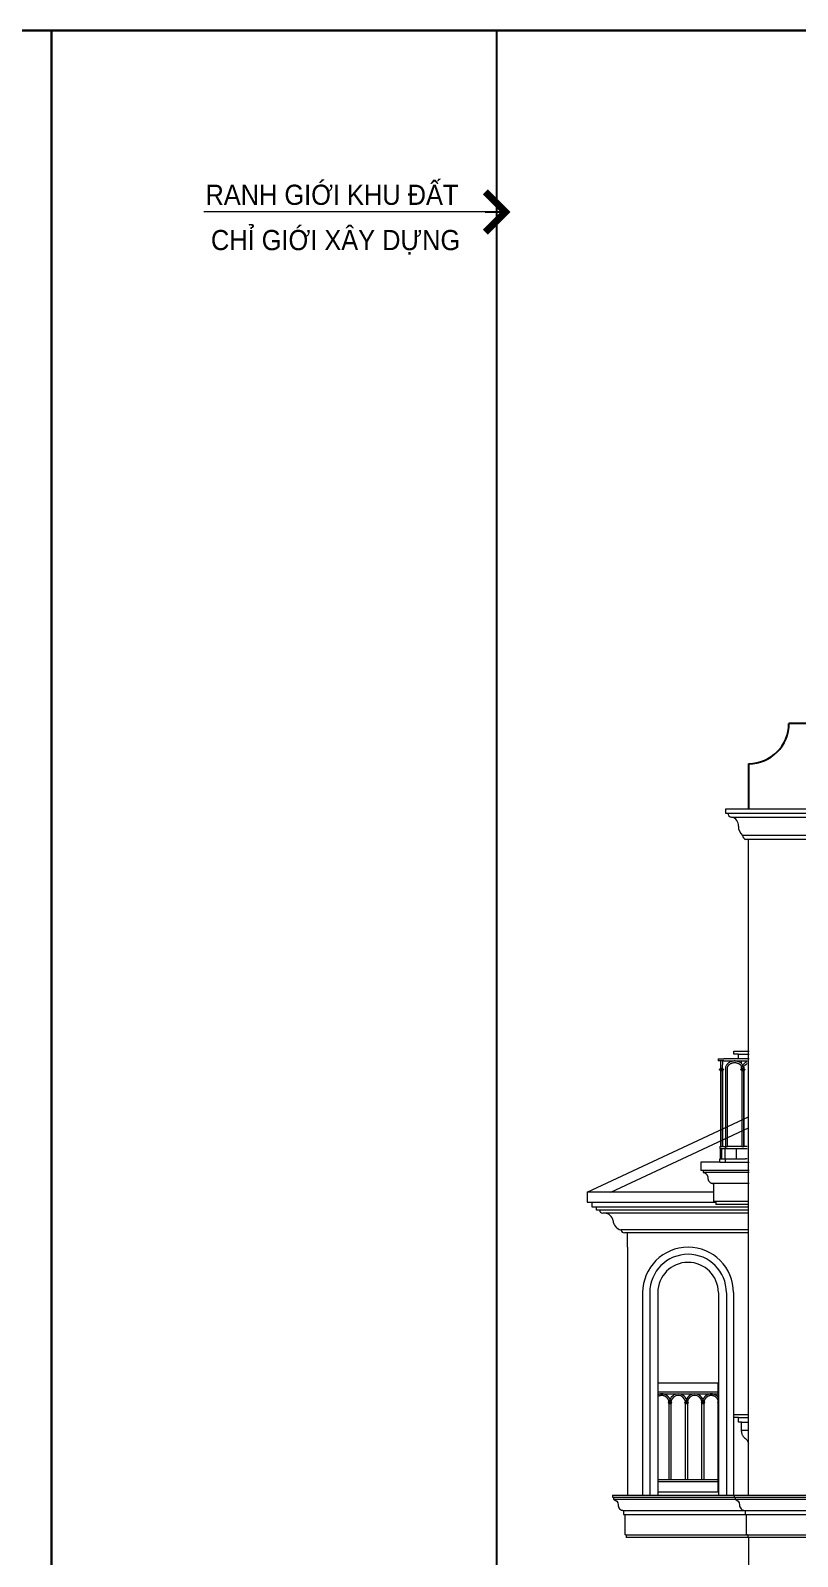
# Model space of a CAD drawing. Header units: millimetres. Extents: x -127141 to 682685, y -1234500 to 49778.
# Drawn here: x 466990 to 474589, y -102623 to -87500 of the extents above; entities that cross this region are included whole.
import ezdxf
from ezdxf.xclip import XClip

# ---------------------------------------------------------------- set-up
doc = ezdxf.new("R2010")
doc.units = ezdxf.units.MM
doc.header["$MEASUREMENT"] = 0
doc.linetypes.add('DASHED', pattern=[0.75, 0.5, -0.25])
for name, color, linetype, lineweight in [('-HATCH', 8, 'Continuous', 5), ('-LINE1', 7, 'Continuous', 18), ('-TEXT', 7, 'Continuous', 15), ('A72', 9, 'Continuous', 5)]:
    doc.layers.add(name, color=color, linetype=linetype, lineweight=lineweight)
doc.layers.add('-RANH GIOI LO DAT', color=12, linetype='Continuous')
doc.layers.add('1-NETMANH', color=8, linetype='Continuous')
doc.layers.add('LUOI GIONG', color=160, linetype='Continuous', plot=False)
doc.styles.add('X-5M-DH-TUM1$0$AVANTH', font='arial.ttf', dxfattribs={"width": 0.9})
doc.styles.add('X-ALL-SECTION$0$ROMANS', font='arial.ttf')
doc.dimstyles.new('X-ALL-SECTION$0$ARROWS', dxfattribs={"dimscale": 100, "dimtxt": 2, "dimasz": 1, "dimexe": 2, "dimexo": 5, "dimgap": 1, "dimtad": 1, "dimdec": 0, "dimzin": 0, "dimdsep": 46, "dimtxsty": 'X-ALL-SECTION$0$ROMANS', "dimblk": 'X-ALL-SECTION$0$ARROWS', "dimcen": 0, "dimclrd": 256, "dimclre": 256, "dimclrt": 256, "dimazin": 0, "dimtfac": 0.5, "dimtdec": 0, "dimtofl": 0, "dimtmove": 2, "dimatfit": 3, "dimldrblk": 'X-ALL-SECTION$0$ARROWS', "dimfxl": 1, "dimtolj": 1, "dimtzin": 0, "dimlwd": -1, "dimlwe": -1, "dimarcsym": 0})

# ---------------------------------------------------------------- blocks, each defined once
blk = doc.blocks.new('X-ALL-SECTION$0$ARROWS')
blk.add_line((-1, 0), (0, 0))
at = {"const_width": 0.35}
blk.add_lwpolyline([(-1, -1), (0, 0), (-1, 1)], dxfattribs=at)
blk = doc.blocks.new('lancan')
for p, q in [((-1, 989), (6547, 989)), ((-1, 969), (6547, 969)), ((814, 889), (806, 884)), ((806, 884), (806, 882)), ((816, 884), (806, 884)), ((806, 882), (814, 877)), ((816, 882), (806, 882)), ((812, 893), (812, 891)), ((812, 893), (816, 893)), ((812, 891), (814, 891)), ((812, 875), (812, 873)), ((812, 875), (814, 875)), ((812, 873), (816, 873)), ((814, 891), (814, 889)), ((814, 891), (816, 891)), ((814, 889), (837, 889)), ((814, 877), (814, 875)), ((814, 877), (837, 877)), ((814, 875), (816, 875)), ((816, 893), (835, 893)), ((835, 891), (816, 891)), ((816, 882), (816, 884)), ((816, 884), (835, 884)), ((816, 882), (835, 882)), ((835, 875), (816, 875)), ((816, 120), (816, 873)), ((816, 873), (835, 873)), ((835, 893), (839, 893)), ((835, 891), (837, 891)), ((835, 884), (835, 882)), ((835, 884), (845, 884)), ((835, 882), (845, 882)), ((835, 875), (837, 875)), ((835, 873), (835, 120)), ((835, 873), (839, 873)), ((837, 889), (837, 891)), ((837, 891), (839, 891)), ((845, 884), (837, 889)), ((837, 877), (845, 882)), ((837, 875), (837, 877)), ((837, 875), (839, 875)), ((839, 891), (839, 893)), ((839, 873), (839, 875)), ((845, 882), (845, 884)), ((978, 889), (969, 884)), ((969, 884), (969, 882)), ((979, 884), (969, 884)), ((969, 882), (978, 877)), ((979, 882), (969, 882)), ((975, 893), (975, 891)), ((975, 893), (979, 893)), ((975, 891), (978, 891)), ((975, 875), (975, 873)), ((975, 875), (978, 875)), ((975, 873), (979, 873)), ((978, 891), (978, 889)), ((978, 891), (979, 891)), ((978, 889), (1000, 889)), ((978, 877), (978, 875)), ((978, 877), (1000, 877)), ((978, 875), (979, 875)), ((979, 893), (998, 893)), ((998, 891), (979, 891)), ((979, 882), (979, 884)), ((979, 884), (998, 884)), ((979, 882), (998, 882)), ((998, 875), (979, 875)), ((979, 120), (979, 873)), ((979, 873), (998, 873)), ((998, 893), (1002, 893)), ((998, 891), (1000, 891)), ((998, 884), (998, 882)), ((998, 884), (1008, 884)), ((998, 882), (1008, 882)), ((998, 875), (1000, 875)), ((998, 873), (998, 120)), ((998, 873), (1002, 873)), ((1000, 889), (1000, 891)), ((1000, 891), (1002, 891)), ((1008, 884), (1000, 889)), ((1000, 877), (1008, 882)), ((1000, 875), (1000, 877)), ((1000, 875), (1002, 875)), ((1002, 891), (1002, 893)), ((1002, 873), (1002, 875)), ((1008, 882), (1008, 884)), ((1141, 889), (1133, 884)), ((1133, 884), (1133, 882)), ((1142, 884), (1133, 884)), ((1133, 882), (1141, 877)), ((1142, 882), (1133, 882)), ((1138, 893), (1138, 891)), ((1138, 893), (1142, 893)), ((1138, 891), (1141, 891)), ((1138, 875), (1138, 873)), ((1138, 875), (1141, 875)), ((1138, 873), (1142, 873)), ((1141, 891), (1141, 889)), ((1141, 891), (1142, 891)), ((1141, 889), (1163, 889)), ((1141, 877), (1141, 875)), ((1141, 877), (1163, 877)), ((1141, 875), (1142, 875)), ((1142, 893), (1162, 893)), ((1162, 891), (1142, 891)), ((1142, 882), (1142, 884)), ((1142, 884), (1162, 884)), ((1142, 882), (1162, 882)), ((1162, 875), (1142, 875)), ((1142, 120), (1142, 873)), ((1142, 873), (1162, 873)), ((1162, 893), (1166, 893)), ((1162, 891), (1163, 891)), ((1162, 884), (1162, 882)), ((1162, 884), (1171, 884)), ((1162, 882), (1171, 882)), ((1162, 875), (1163, 875)), ((1162, 873), (1162, 120)), ((1162, 873), (1166, 873)), ((1163, 889), (1163, 891)), ((1163, 891), (1166, 891)), ((1171, 884), (1163, 889)), ((1163, 877), (1171, 882)), ((1163, 875), (1163, 877)), ((1163, 875), (1166, 875)), ((1166, 891), (1166, 893)), ((1166, 873), (1166, 875)), ((1171, 882), (1171, 884)), ((1304, 889), (1296, 884)), ((1296, 884), (1296, 882)), ((1306, 884), (1296, 884)), ((1296, 882), (1304, 877)), ((1306, 882), (1296, 882)), ((1302, 893), (1302, 891)), ((1302, 893), (1306, 893)), ((1302, 891), (1304, 891)), ((1302, 875), (1302, 873)), ((1302, 875), (1304, 875)), ((1302, 873), (1306, 873)), ((-1, 120), (6547, 120)), ((-1, 100), (6547, 100))]:
    blk.add_line(p, q)
for centre, radius, start, end in [((744, 880), 89.2, 8.5304, 171.4696), ((744, 880), 73.2, 10.4137, 169.5863), ((907, 880), 89.2, 8.5304, 171.4696), ((907, 880), 73.2, 10.4137, 169.5863), ((1070, 880), 89.2, 8.5304, 171.4696), ((1070, 880), 73.2, 10.4137, 169.5863), ((1234, 880), 89.2, 8.5304, 171.4696), ((1234, 880), 73.2, 10.4137, 169.5863)]:
    blk.add_arc(centre, radius, start, end)
blk = doc.blocks.new('kt1a')
at = {"layer": 'Defpoints', "color": 2}
blk.add_lwpolyline([(0, -22275), (31500, -22275), (31500, 0), (0, 0)], close=True, dxfattribs=at)

msp = doc.modelspace()

# ---------------------------------------------------------------- linework, layer by layer
at = {"layer": '-HATCH'}
for p, q in [((473874.9, -95256.2), (487810.4, -95256.2)), ((487665.4, -95476.2), (474044.9, -95476.2)), ((473802.5, -97692.3), (473857.9, -97692.3)), ((473802.5, -97692.3), (473802.5, -97712.3)), ((474109.3, -97692.3), (473857.9, -97692.3)), ((473857.9, -97712.3), (473802.5, -97712.3)), ((473816.2, -97797.2), (473822.2, -97793.5)), ((473816.2, -97799.2), (473816.2, -97797.2)), ((473822.7, -97797.2), (473816.2, -97797.2)), ((473824.1, -97804), (473816.2, -97799.2)), ((473823.1, -97799.2), (473816.2, -97799.2)), ((473825.7, -97792.2), (473818, -97797.2)), ((473818, -97797.2), (473818, -97799.2)), ((473818, -97797.2), (473819.1, -97797.2)), ((473818, -97799.2), (473825.7, -97804.2)), ((473818, -97799.2), (473819.1, -97799.2)), ((473819.1, -97797.2), (473819.1, -97799.2)), ((473819.1, -97797.2), (473820.2, -97797.2)), ((473819.1, -97799.2), (473820.2, -97799.2)), ((473820.2, -97797.2), (473820.2, -97799.2)), ((473820.2, -97797.2), (473821.3, -97797.2)), ((473820.2, -97799.2), (473821.3, -97799.2)), ((473821.3, -97797.2), (473821.3, -97799.2)), ((473822.4, -97797.2), (473821.3, -97797.2)), ((473822.4, -97799.2), (473821.3, -97799.2)), ((473822, -97791.9), (473822.2, -97793.5)), ((473822.1, -97790.2), (473822.1, -97788.2)), ((473822.1, -97788.2), (473826, -97788.2)), ((473824.5, -97790.2), (473822.1, -97790.2)), ((473822.1, -97808.2), (473822.1, -97806.2)), ((473822.1, -97806.2), (473824.5, -97806.2)), ((473822.1, -97808.2), (473825.4, -97808.2)), ((473822.2, -97793.5), (473824.5, -97792.2)), ((473822.4, -97797.2), (473822.4, -97799.2)), ((473822.4, -97797.2), (473823.5, -97797.2)), ((473823.5, -97799.2), (473822.4, -97799.2)), ((473822.7, -97797.2), (473822.8, -97798.2)), ((473822.7, -97797.2), (473826, -97797.2)), ((473822.8, -97798.2), (473823.1, -97799.2)), ((473826, -97799.2), (473823.1, -97799.2)), ((473823.5, -97788.2), (473823.5, -97790.2)), ((473826, -97788.2), (473823.5, -97788.2)), ((473825.7, -97790.2), (473823.5, -97790.2)), ((473823.5, -97797.2), (473823.5, -97799.2)), ((473823.5, -97797.2), (473824.6, -97797.2)), ((473823.5, -97799.2), (473824.6, -97799.2)), ((473823.5, -97806.2), (473823.5, -97808.2)), ((473823.5, -97806.2), (473824.5, -97806.2)), ((473823.5, -97808.2), (473824.5, -97808.2)), ((473824.1, -97804), (473824.2, -97804.4)), ((473824.5, -97804.2), (473824.1, -97804)), ((473824.2, -97804.4), (473824.5, -97805.2)), ((473824.5, -97792.2), (473824.5, -97790.2)), ((473826, -97790.2), (473824.5, -97790.2)), ((473826, -97792.2), (473824.5, -97792.2)), ((473824.5, -97805.2), (473824.5, -97804.2)), ((473826, -97804.2), (473824.5, -97804.2)), ((473824.5, -97806.2), (473824.5, -97805.2)), ((473824.5, -97805.2), (473824.8, -97806.2)), ((473824.5, -97806.2), (473824.5, -97808.2)), ((473824.5, -97806.2), (473825.6, -97806.2)), ((473824.5, -97806.2), (473824.8, -97806.2)), ((473824.5, -97808.2), (473825.6, -97808.2)), ((473824.6, -97797.2), (473824.6, -97799.2)), ((473824.6, -97797.2), (473825.6, -97797.2)), ((473824.6, -97799.2), (473825.6, -97799.2)), ((473824.8, -97806.2), (473825.4, -97808.2)), ((473826, -97806.2), (473824.8, -97806.2)), ((473825.4, -97808.2), (473826, -97810.1)), ((473826, -97808.2), (473825.4, -97808.2)), ((473825.6, -97797.2), (473825.6, -97799.2)), ((473826, -97797.2), (473825.6, -97797.2)), ((473826, -97799.2), (473825.6, -97799.2)), ((473825.6, -97806.2), (473825.6, -97808.2)), ((473825.6, -97806.2), (473825.7, -97806.2)), ((473826, -97808.2), (473825.6, -97808.2)), ((473826, -97790.2), (473825.7, -97790.2)), ((473825.7, -97790.2), (473825.7, -97792.2)), ((473825.7, -97792.2), (473826, -97792.2)), ((473825.7, -97804.2), (473825.7, -97806.2)), ((473825.7, -97804.2), (473826, -97804.2)), ((473825.7, -97806.2), (473826, -97806.2)), ((473826.2, -97712.3), (473826, -97763.7)), ((473826, -97763.7), (473826, -97788.2)), ((473826, -97788.2), (473826, -97790.2)), ((473826, -97788.2), (473826, -97790.2)), ((473845.2, -97788.2), (473826, -97788.2)), ((473826, -97790.2), (473826, -97792.2)), ((473826, -97790.2), (473826, -97792.2)), ((473845.2, -97790.2), (473826, -97790.2)), ((473826, -97792.2), (473826, -97797.2)), ((473826, -97792.2), (473826, -97793.6)), ((473826, -97797.2), (473826, -97799.2)), ((473826, -97797.2), (473826, -97799.2)), ((473845.2, -97797.2), (473826, -97797.2)), ((473826, -97799.2), (473826, -97804.2)), ((473845.2, -97799.2), (473826, -97799.2)), ((473826, -97802.8), (473826, -97804.2)), ((473826, -97804.2), (473826, -97806.2)), ((473826, -97804.2), (473826, -97806.2)), ((473826, -97806.2), (473826, -97808.2)), ((473826, -97806.2), (473826, -97808.2)), ((473826, -97806.2), (473845.2, -97806.2)), ((473826, -97808.2), (473826, -98068.4)), ((473826, -97808.2), (473826, -97810.1)), ((473845.2, -97808.2), (473826, -97808.2)), ((473826, -97810.1), (473826, -98172)), ((473841.3, -97792.2), (473829.9, -97792.2)), ((473841.3, -97804.2), (473829.9, -97804.2)), ((473845.2, -97788.2), (473848.2, -97712.3)), ((473845.3, -97788.2), (473845.2, -97786.4)), ((473845.2, -97788.2), (473845.3, -97788.2)), ((473845.2, -97790.2), (473845.2, -97788.2)), ((473845.2, -97792.2), (473845.2, -97790.2)), ((473845.2, -97790.2), (473845.3, -97790.2)), ((473845.2, -97797.1), (473845.2, -97792.2)), ((473845.2, -97792.2), (473845.3, -97792.2)), ((473845.2, -97799.2), (473845.2, -97797.2)), ((473845.2, -97797.2), (473845.3, -97797.2)), ((473845.2, -97799.2), (473845.3, -97799.2)), ((473845.2, -97804.2), (473845.2, -97802.8)), ((473845.2, -97806.2), (473845.2, -97804.2)), ((473845.2, -97804.2), (473845.3, -97804.2)), ((473845.2, -97808.2), (473845.2, -97806.2)), ((473845.2, -97806.2), (473845.3, -97806.2)), ((473845.2, -98561.2), (473845.2, -97808.2)), ((473845.3, -97808.2), (473845.2, -97808.2)), ((473845.3, -97790.2), (473845.3, -97788.2)), ((473845.3, -97788.2), (473849.2, -97788.2)), ((473845.3, -97790.2), (473845.3, -97792.2)), ((473846.8, -97790.2), (473845.3, -97790.2)), ((473846.8, -97792.2), (473845.3, -97792.2)), ((473845.3, -97797.2), (473845.3, -97793.8)), ((473845.3, -97797.2), (473845.3, -97799.2)), ((473855.1, -97797.2), (473845.3, -97797.2)), ((473855.1, -97799.2), (473845.3, -97799.2)), ((473845.3, -97804.2), (473845.3, -97806.2)), ((473846.8, -97804.2), (473845.3, -97804.2)), ((473845.3, -97806.2), (473845.3, -97808.2)), ((473845.3, -97806.2), (473846.8, -97806.2)), ((473845.3, -97808.2), (473845.3, -97840.6)), ((473845.3, -97808.2), (473849.2, -97808.2)), ((473845.3, -97840.6), (473845.3, -98172)), ((473846.8, -97790.2), (473846.8, -97792.2)), ((473849.2, -97790.2), (473846.8, -97790.2)), ((473846.8, -97792.2), (473855.1, -97797.2)), ((473855.1, -97799.2), (473846.8, -97804.2)), ((473846.8, -97804.2), (473846.8, -97806.2)), ((473846.8, -97806.2), (473849.2, -97806.2)), ((473849.2, -97788.2), (473849.2, -97790.2)), ((473849.2, -97806.2), (473849.2, -97808.2)), ((473855.1, -97797.2), (473855.1, -97799.2)), ((473857.9, -97712.3), (473855.2, -97712.3)), ((473857.9, -97712.3), (473960.8, -97712.3)), ((473875.8, -97783.2), (473875.6, -97788.2)), ((473875.6, -97788.2), (473875.6, -98088.2)), ((473876.3, -97778.2), (473875.8, -97783.2)), ((473877.3, -97773.3), (473876.3, -97778.2)), ((473878.7, -97768.5), (473877.3, -97773.3)), ((473880.4, -97763.7), (473878.7, -97768.5)), ((473882.5, -97759.1), (473880.4, -97763.7)), ((473885, -97754.6), (473882.5, -97759.1)), ((473887.8, -97750.2), (473885, -97754.6)), ((473890.9, -97745.9), (473887.8, -97750.2)), ((473894.4, -97741.9), (473890.9, -97745.9)), ((473898.2, -97738.1), (473894.4, -97741.9)), ((473894.8, -97788.2), (473894.9, -97784.2)), ((473894.8, -98561.2), (473894.8, -97788.2)), ((473894.9, -97784.2), (473895.4, -97780.3)), ((473894.9, -97788.2), (473895, -97784.2)), ((473894.9, -98095), (473894.9, -97788.2)), ((473895, -97784.2), (473895.5, -97780.3)), ((473895.4, -97780.3), (473896.1, -97776.5)), ((473895.5, -97780.3), (473896.3, -97776.5)), ((473896.1, -97776.5), (473897.2, -97772.6)), ((473896.3, -97776.5), (473897.3, -97772.6)), ((473897.2, -97772.6), (473898.6, -97768.9)), ((473897.3, -97772.6), (473898.7, -97768.9)), ((473902.3, -97734.4), (473898.2, -97738.1)), ((473898.6, -97768.9), (473900.2, -97765.2)), ((473898.7, -97768.9), (473900.4, -97765.2)), ((473900.2, -97765.2), (473902.2, -97761.6)), ((473900.4, -97765.2), (473902.3, -97761.6)), ((473902.2, -97761.6), (473904.4, -97758.2)), ((473906.6, -97731), (473902.3, -97734.4)), ((473902.3, -97761.6), (473904.5, -97758.2)), ((473904.4, -97758.2), (473906.9, -97754.8)), ((473904.5, -97758.2), (473907, -97754.8)), ((473911.2, -97727.9), (473906.6, -97731)), ((473906.9, -97754.8), (473909.6, -97751.6)), ((473907, -97754.8), (473909.8, -97751.6)), ((473909.6, -97751.6), (473912.6, -97748.6)), ((473909.8, -97751.6), (473912.8, -97748.6)), ((473916.1, -97725), (473911.2, -97727.9)), ((473912.6, -97748.6), (473915.8, -97745.7)), ((473912.8, -97748.6), (473916, -97745.7)), ((473915.8, -97745.7), (473919.3, -97743.1)), ((473916, -97745.7), (473919.4, -97743.1)), ((473921.2, -97722.4), (473916.1, -97725)), ((473919.3, -97743.1), (473922.9, -97740.6)), ((473919.4, -97743.1), (473923.1, -97740.6)), ((473926.4, -97720), (473921.2, -97722.4)), ((473922.9, -97740.6), (473926.8, -97738.3)), ((473923.1, -97740.6), (473926.9, -97738.3)), ((473931.9, -97718), (473926.4, -97720)), ((473926.8, -97738.3), (473930.8, -97736.2)), ((473926.9, -97738.3), (473930.9, -97736.2)), ((473930.8, -97736.2), (473934.9, -97734.4)), ((473930.9, -97736.2), (473935, -97734.4)), ((473937.4, -97716.2), (473931.9, -97718)), ((473934.9, -97734.4), (473939.2, -97732.7)), ((473935, -97734.4), (473939.3, -97732.7)), ((473943.2, -97714.8), (473937.4, -97716.2)), ((473939.2, -97732.7), (473939.3, -97732.7)), ((473939.3, -97732.7), (473943.6, -97731.4)), ((473949, -97713.6), (473943.2, -97714.8)), ((473943.6, -97731.4), (473943.7, -97731.4)), ((473943.7, -97731.4), (473948.1, -97730.2)), ((473948.1, -97730.2), (473948.3, -97730.2)), ((473948.3, -97730.2), (473952.7, -97729.3)), ((473954.9, -97712.8), (473949, -97713.6)), ((473952.7, -97729.3), (473952.8, -97729.3)), ((473952.8, -97729.3), (473957.4, -97728.7)), ((473960.8, -97712.3), (473954.9, -97712.8)), ((473957.4, -97728.7), (473957.5, -97728.7)), ((473957.5, -97728.7), (473962, -97728.3)), ((473972.9, -97712.3), (473960.8, -97712.3)), ((473962, -97728.3), (473962.2, -97728.3)), ((473962.2, -97728.3), (473966.8, -97728.2)), ((473966.8, -97728.2), (473971.5, -97728.3)), ((473971.5, -97728.3), (473976.2, -97728.7)), ((473978.7, -97712.8), (473972.9, -97712.3)), ((473972.9, -97712.3), (474034.3, -97712.3)), ((473976.2, -97728.7), (473980.8, -97729.3)), ((473978.7, -97712.8), (473978.8, -97712.8)), ((473984.5, -97713.6), (473978.8, -97712.8)), ((473980.8, -97729.3), (473985.4, -97730.2)), ((473984.7, -97713.6), (473984.5, -97713.6)), ((473990.4, -97714.8), (473984.7, -97713.6)), ((473985.4, -97730.2), (473989.9, -97731.4)), ((473989.9, -97731.4), (473994.3, -97732.7)), ((473990.5, -97714.8), (473990.4, -97714.8)), ((473996.1, -97716.2), (473990.5, -97714.8)), ((473994.3, -97732.7), (473998.6, -97734.4)), ((473996.2, -97716.2), (473996.1, -97716.2)), ((474001.7, -97718), (473996.2, -97716.2)), ((473998.6, -97734.4), (474002.8, -97736.2)), ((474007.1, -97720), (474001.7, -97718)), ((474001.8, -97718), (474001.7, -97718)), ((474007.2, -97720), (474001.8, -97718)), ((474002.8, -97736.2), (474006.8, -97738.3)), ((474006.8, -97738.3), (474010.6, -97740.6)), ((474012.4, -97722.4), (474007.1, -97720)), ((474012.5, -97722.4), (474007.2, -97720)), ((474010.6, -97740.6), (474014.2, -97743.1)), ((474017.4, -97725), (474012.4, -97722.4)), ((474017.6, -97725), (474012.5, -97722.4)), ((474014.2, -97743.1), (474017.7, -97745.7)), ((474022.3, -97727.9), (474017.4, -97725)), ((474022.4, -97727.9), (474017.6, -97725)), ((474017.7, -97745.7), (474020.9, -97748.6)), ((474020.9, -97748.6), (474023.9, -97751.6)), ((474026.9, -97731), (474022.3, -97727.9)), ((474027, -97731), (474022.4, -97727.9)), ((474023.9, -97751.6), (474026.6, -97754.8)), ((474026.6, -97754.8), (474029.1, -97758.2)), ((474031.2, -97734.4), (474026.9, -97731)), ((474031.4, -97734.4), (474027, -97731)), ((474029, -97797.2), (474035, -97793.5)), ((474029, -97799.2), (474029, -97797.2)), ((474035.5, -97797.2), (474029, -97797.2)), ((474036.9, -97804), (474029, -97799.2)), ((474035.8, -97799.2), (474029, -97799.2)), ((474029.1, -97758.2), (474031.3, -97761.6)), ((474035.3, -97738.1), (474031.2, -97734.4)), ((474031.3, -97761.6), (474033.3, -97765.2)), ((474034.3, -97737), (474031.4, -97734.4)), ((474033.3, -97765.2), (474034.3, -97767.5)), ((474034.3, -97737), (474034.3, -97712.3)), ((474034.3, -97712.3), (474073.2, -97712.3)), ((474035.5, -97738.1), (474034.3, -97737)), ((474034.3, -97771.2), (474034.3, -97767.5)), ((474034.3, -97767.5), (474034.9, -97768.9)), ((474034.4, -97785.6), (474034.3, -97771.2)), ((474035.8, -97771.2), (474034.3, -97771.2)), ((474034.4, -97785.6), (474034.8, -97791.9)), ((474034.8, -97790.2), (474034.8, -97788.2)), ((474034.8, -97788.2), (474038.8, -97788.2)), ((474037.2, -97790.2), (474034.8, -97790.2)), ((474034.8, -97791.9), (474035, -97793.5)), ((474034.8, -97808.2), (474034.8, -97806.2)), ((474034.8, -97806.2), (474037.2, -97806.2)), ((474034.8, -97808.2), (474038.2, -97808.2)), ((474034.9, -97768.9), (474035.8, -97771.2)), ((474035, -97793.5), (474037.2, -97792.2)), ((474039.1, -97741.9), (474035.3, -97738.1)), ((474039.2, -97741.9), (474035.5, -97738.1)), ((474035.5, -97797.2), (474035.6, -97798.2)), ((474035.5, -97797.2), (474038.8, -97797.2)), ((474035.6, -97798.2), (474035.8, -97799.2)), ((474035.8, -97771.2), (474036.3, -97772.6)), ((474038.8, -97799.2), (474035.8, -97799.2)), ((474036.3, -97772.6), (474037.4, -97776.5)), ((474036.9, -97804), (474037, -97804.4)), ((474037.2, -97804.2), (474036.9, -97804)), ((474037, -97804.4), (474037.2, -97805.2)), ((474037.2, -97792.2), (474037.2, -97790.2)), ((474038.8, -97790.2), (474037.2, -97790.2)), ((474038.8, -97792.2), (474037.2, -97792.2)), ((474037.2, -97805.2), (474037.2, -97804.2)), ((474038.8, -97804.2), (474037.2, -97804.2)), ((474037.2, -97806.2), (474037.2, -97805.2)), ((474037.2, -97805.2), (474037.6, -97806.2)), ((474037.2, -97806.2), (474037.6, -97806.2)), ((474037.4, -97776.5), (474038.1, -97780.3)), ((474037.6, -97806.2), (474038.2, -97808.2)), ((474038.8, -97806.2), (474037.6, -97806.2)), ((474038.1, -97780.3), (474038.6, -97784.2)), ((474038.2, -97808.2), (474038.8, -97810.1)), ((474038.8, -97808.2), (474038.2, -97808.2)), ((474038.6, -97784.2), (474038.8, -97788.2)), ((474038.8, -97788.2), (474038.9, -97783.2)), ((474038.8, -97788.2), (474038.8, -97790.2)), ((474058, -97788.2), (474038.8, -97788.2)), ((474038.8, -97790.2), (474038.8, -97792.2)), ((474058, -97790.2), (474038.8, -97790.2)), ((474038.8, -97792.2), (474038.8, -97793.6)), ((474038.8, -97797.2), (474038.8, -97799.2)), ((474058, -97797.2), (474038.8, -97797.2)), ((474058, -97799.2), (474038.8, -97799.2)), ((474038.8, -97802.8), (474038.8, -97804.2)), ((474038.8, -97804.2), (474038.8, -97806.2)), ((474038.8, -97806.2), (474038.8, -97808.2)), ((474038.8, -97806.2), (474058, -97806.2)), ((474038.8, -97808.2), (474038.8, -97810.1)), ((474058, -97808.2), (474038.8, -97808.2)), ((474038.8, -97810.1), (474038.8, -98172)), ((474038.9, -97783.2), (474039.5, -97778.2)), ((474042.6, -97745.9), (474039.1, -97741.9)), ((474042.7, -97745.9), (474039.2, -97741.9)), ((474039.5, -97778.2), (474040.5, -97773.3)), ((474040.5, -97773.3), (474041.9, -97768.5)), ((474041.9, -97768.5), (474043.6, -97763.7)), ((474045.7, -97750.2), (474042.6, -97745.9)), ((474045.9, -97750.2), (474042.7, -97745.9)), ((474054, -97792.2), (474042.7, -97792.2)), ((474054, -97804.2), (474042.7, -97804.2)), ((474043.6, -97763.7), (474045.7, -97759.1)), ((474048.4, -97754.3), (474045.7, -97750.2)), ((474045.7, -97759.1), (474048.2, -97754.6)), ((474048.4, -97754.1), (474045.9, -97750.2)), ((474048.2, -97754.6), (474048.4, -97754.3)), ((474051, -97750.2), (474048.4, -97754.1)), ((474048.4, -97754.1), (474048.4, -97754.3)), ((474048.5, -97754.6), (474048.4, -97754.3)), ((474051, -97759.1), (474048.5, -97754.6)), ((474054.1, -97745.9), (474051, -97750.2)), ((474053.1, -97763.7), (474051, -97759.1)), ((474054.8, -97768.5), (474053.1, -97763.7)), ((474057.6, -97741.9), (474054.1, -97745.9)), ((474056.2, -97773.3), (474054.8, -97768.5)), ((474057.2, -97778.2), (474056.2, -97773.3)), ((474057.8, -97783.2), (474057.2, -97778.2)), ((474061.4, -97738.1), (474057.6, -97741.9)), ((474058, -97788.2), (474057.8, -97783.2)), ((474058, -97786.4), (474058.1, -97784.2)), ((474058.1, -97788.2), (474058, -97786.4)), ((474058, -97788.2), (474058, -97786.4)), ((474058, -97788.2), (474058.1, -97788.2)), ((474058, -97790.2), (474058, -97788.2)), ((474058, -97792.2), (474058, -97790.2)), ((474058, -97790.2), (474058.1, -97790.2)), ((474058, -97797.1), (474058, -97792.2)), ((474058, -97792.2), (474058.1, -97792.2)), ((474058, -97799.2), (474058, -97797.2)), ((474058, -97797.2), (474058.1, -97797.2)), ((474058, -97799.2), (474058.1, -97799.2)), ((474058, -97804.2), (474058, -97802.8)), ((474058, -97806.2), (474058, -97804.2)), ((474058, -97804.2), (474058.1, -97804.2)), ((474058, -97808.2), (474058, -97806.2)), ((474058, -97806.2), (474058.1, -97806.2)), ((474058, -98561.2), (474058, -97808.2)), ((474058.1, -97808.2), (474058, -97808.2)), ((474058.1, -97784.2), (474058.6, -97780.3)), ((474058.1, -97788.2), (474058.2, -97784.2)), ((474058.1, -97790.2), (474058.1, -97788.2)), ((474058.1, -97788.2), (474062, -97788.2)), ((474058.1, -97790.2), (474058.1, -97792.2)), ((474059.6, -97790.2), (474058.1, -97790.2)), ((474059.6, -97792.2), (474058.1, -97792.2)), ((474058.1, -97797.2), (474058.1, -97793.8)), ((474058.1, -97797.2), (474058.1, -97799.2)), ((474067.9, -97797.2), (474058.1, -97797.2)), ((474067.9, -97799.2), (474058.1, -97799.2)), ((474058.1, -97804.2), (474058.1, -97806.2)), ((474059.6, -97804.2), (474058.1, -97804.2)), ((474058.1, -97806.2), (474058.1, -97808.2)), ((474058.1, -97806.2), (474059.6, -97806.2)), ((474058.1, -97808.2), (474058.1, -97840.6)), ((474058.1, -97808.2), (474062, -97808.2)), ((474058.1, -97840.6), (474058.1, -98172)), ((474058.2, -97784.2), (474058.7, -97780.3)), ((474058.6, -97780.3), (474059.3, -97776.5)), ((474058.7, -97780.3), (474059.5, -97776.5)), ((474059.3, -97776.5), (474060.4, -97772.6)), ((474059.5, -97776.5), (474060.5, -97772.6)), ((474059.6, -97790.2), (474059.6, -97792.2)), ((474062, -97790.2), (474059.6, -97790.2)), ((474059.6, -97792.2), (474067.9, -97797.2)), ((474067.9, -97799.2), (474059.6, -97804.2)), ((474059.6, -97804.2), (474059.6, -97806.2)), ((474059.6, -97806.2), (474062, -97806.2)), ((474065.5, -97734.4), (474061.4, -97738.1)), ((474062, -97788.2), (474062, -97790.2)), ((474062, -97806.2), (474062, -97808.2)), ((474063.4, -97765.2), (474065.4, -97761.6)), ((474063.6, -97765.2), (474065.5, -97761.6)), ((474065.4, -97761.6), (474067.6, -97758.2)), ((474069.8, -97731), (474065.5, -97734.4)), ((474065.5, -97761.6), (474067.7, -97758.2)), ((474067.6, -97758.2), (474070.1, -97754.8)), ((474067.7, -97758.2), (474070.2, -97754.8)), ((474067.9, -97797.2), (474067.9, -97799.2)), ((474073.2, -97728.7), (474069.8, -97731)), ((474070.1, -97754.8), (474072.8, -97751.6)), ((474070.2, -97754.8), (474073, -97751.6)), ((474072.8, -97751.6), (474075.8, -97748.6)), ((474073, -97751.6), (474073.2, -97751.4)), ((474073.2, -97712.3), (474079.7, -97712.3)), ((474074.4, -97727.9), (474073.2, -97728.7)), ((474073.2, -97751.4), (474076, -97748.6)), ((474079.3, -97725), (474074.4, -97727.9)), ((474075.8, -97748.6), (474079, -97745.7)), ((474076, -97748.6), (474079.2, -97745.7)), ((474079, -97745.7), (474082.5, -97743.1)), ((474079.2, -97745.7), (474079.7, -97745.3)), ((474079.7, -97724.7), (474079.3, -97725)), ((474079.7, -97712.3), (474089.5, -97712.3)), ((474084.4, -97722.4), (474079.7, -97724.7)), ((474079.7, -97745.3), (474082.6, -97743.1)), ((474082.5, -97743.1), (474086.1, -97740.6)), ((474082.6, -97743.1), (474086.3, -97740.6)), ((474089.5, -97720.1), (474084.4, -97722.4)), ((474086.1, -97740.6), (474089.9, -97738.3)), ((474086.3, -97740.6), (474089.5, -97738.6)), ((473823.8, -98066.2), (473826, -98068.4)), ((473826, -98068.4), (473826, -98121.6)), ((473826, -98121.6), (473826, -98561.2)), ((473875.6, -98088.2), (473875.6, -98561.2)), ((473894.9, -98561.2), (473894.9, -98095)), ((473826, -98172), (473826, -98561.2)), ((473845.3, -98172), (473845.3, -98561.2)), ((474038.8, -98172), (474038.8, -98561.2)), ((474058.1, -98172), (474058.1, -98561.2)), ((473820.3, -98561.2), (473826, -98561.2)), ((473820.3, -98561.2), (473820.3, -98581.2)), ((473825.1, -98581.2), (473820.3, -98581.2)), ((473825.1, -98681.2), (473825.1, -98581.2)), ((473825.1, -98581.2), (473839.2, -98581.2)), ((473826, -98561.2), (473843.7, -98561.2)), ((473826, -98561.2), (473845.2, -98561.2)), ((473839.2, -98681.2), (473839.2, -98581.2)), ((473839.2, -98581.2), (473870.5, -98581.2)), ((473845.2, -98561.2), (473845.3, -98561.2)), ((473856.2, -98561.2), (473845.3, -98561.2)), ((473855.8, -98561.2), (473875.6, -98561.2)), ((473870.5, -98581.2), (473870.5, -98681.2)), ((473875.7, -98581.2), (473870.5, -98581.2)), ((473875.6, -98561.2), (473875.7, -98561.2)), ((473875.7, -98561.2), (473875.7, -98581.2)), ((473875.7, -98561.2), (473894.8, -98561.2)), ((473875.7, -98581.2), (473985.6, -98581.2)), ((473894.8, -98561.2), (473894.9, -98561.2)), ((473985.4, -98561.2), (473894.9, -98561.2)), ((474038.8, -98561.2), (473985.4, -98561.2)), ((473986.6, -98681.2), (473985.6, -98581.2)), ((473985.6, -98581.2), (474069, -98581.2)), ((474038.8, -98561.2), (474058, -98561.2)), ((474058, -98561.2), (474058.1, -98561.2)), ((474069, -98561.2), (474058.1, -98561.2)), ((474073.2, -98561.2), (474069, -98561.2)), ((474069, -98581.2), (474073.2, -98581.2)), ((474079.7, -98561.2), (474073.2, -98561.2)), ((474073.2, -98581.2), (474079.7, -98581.2)), ((474089.5, -98561.2), (474079.7, -98561.2)), ((474079.7, -98581.2), (474089.5, -98581.2)), ((473820.3, -98716.2), (473820.3, -98681.2)), ((473820.3, -98681.2), (473825.1, -98681.2)), ((473820.3, -98716.2), (473875.3, -98716.2)), ((473825.1, -98681.2), (473839.2, -98681.2)), ((473839.2, -98681.2), (473870.5, -98681.2)), ((473870.5, -98681.2), (473875.3, -98681.2)), ((473875.3, -98716.2), (473875.3, -98681.2)), ((473875.3, -98681.2), (473986.6, -98681.2)), ((473875.3, -98716.2), (474109.3, -98716.2)), ((473986.6, -98681.2), (474069, -98681.2)), ((474069, -98681.2), (474073.2, -98681.2)), ((474079.7, -98681.2), (474073.2, -98681.2)), ((474089.5, -98681.2), (474079.7, -98681.2)), ((474109.3, -98796.2), (473656.3, -98796.2)), ((474109.3, -98816.2), (473677, -98816.2)), ((474109.3, -98926.2), (473756.3, -98926.2)), ((473125.2, -100008.7), (473125.2, -102016.2)), ((473885.2, -100008.7), (473885.2, -102016.2)), ((472757.4, -102036.3), (487751.4, -102036.3)), ((472766.4, -102056.3), (487751.4, -102056.3)), ((472859.9, -102166.3), (487651.4, -102166.3)), ((472866.4, -102206.2), (487640.2, -102206.2)), ((472888.2, -102407.3), (487628.5, -102407.3))]:
    msp.add_line(p, q, dxfattribs=at)
for points in [[(473935.8, -95296.2), (487774.4, -95296.2)], [(472740.8, -99011.2), (474105.2, -98375)]]:
    msp.add_lwpolyline(points, dxfattribs=at)
msp.add_arc((473505.2, -100008.4), 380, 0, 180, dxfattribs=at)
at = {"layer": '-LINE1', "lineweight": 20}
for p, q in [((487835.4, -95216.2), (473874.9, -95216.2)), ((473874.9, -95216.2), (473874.9, -95256.2)), ((473874.9, -95256.2), (473899.9, -95256.2)), ((487635.4, -95516.2), (474074.9, -95516.2)), ((474105.2, -102016.3), (474105.2, -95516.2)), ((473959.3, -97646.2), (473959.3, -97616.2)), ((473959.3, -97616.2), (474109.3, -97616.2)), ((474004.3, -97646.2), (473959.3, -97646.2)), ((474004.3, -97691.2), (474004.3, -97646.2)), ((474004.3, -97646.2), (474109.3, -97646.2)), ((474109.3, -97691.2), (474004.3, -97691.2)), ((473632.3, -98716.2), (473632.3, -98796.2)), ((473676.1, -98716.2), (473632.3, -98716.2)), ((473767, -98716.2), (473676.1, -98716.2)), ((473820.3, -98716.2), (473767, -98716.2)), ((473656.3, -98796.2), (473632.3, -98796.2)), ((473656.3, -98796.2), (473656.3, -98816.2)), ((473656.3, -98816.2), (473659.4, -98816.9)), ((473677, -98816.2), (473656.3, -98816.2)), ((473659.4, -98816.9), (473662.5, -98817.8)), ((473662.5, -98817.8), (473665.5, -98818.9)), ((473665.5, -98818.9), (473668.5, -98820.1)), ((473668.5, -98820.1), (473671.3, -98821.5)), ((473671.3, -98821.5), (473674.1, -98823.1)), ((473674.1, -98823.1), (473676.8, -98824.8)), ((473677.1, -98825), (473679.4, -98826.7)), ((473679.4, -98826.7), (473681.9, -98828.8)), ((473681.9, -98828.8), (473684.3, -98830.9)), ((473684.3, -98830.9), (473686.5, -98833.2)), ((473686.5, -98833.2), (473688.6, -98835.6)), ((473688.6, -98835.6), (473690.6, -98838.2)), ((473690.6, -98838.2), (473692.4, -98840.8)), ((473692.4, -98840.8), (473694, -98843.6)), ((473694, -98843.6), (473695.5, -98846.4)), ((473695.5, -98846.4), (473696.9, -98849.3)), ((473696.9, -98849.3), (473698, -98852.3)), ((473698, -98852.3), (473699, -98855.4)), ((473699, -98855.4), (473699.8, -98858.5)), ((473699.8, -98858.5), (473700.5, -98861.6)), ((473700.5, -98861.6), (473700.9, -98864.8)), ((473700.9, -98864.8), (473701.2, -98868)), ((473701.2, -98868), (473701.4, -98874.4)), ((473701.4, -98874.4), (473701.7, -98877.6)), ((473701.7, -98877.6), (473702.1, -98880.7)), ((473702.1, -98880.7), (473702.8, -98883.9)), ((473702.8, -98883.9), (473703.6, -98887)), ((473703.6, -98887), (473704.6, -98890)), ((473704.6, -98890), (473705.7, -98893)), ((473705.7, -98893), (473707.1, -98895.9)), ((473707.1, -98895.9), (473708.6, -98898.8)), ((473708.6, -98898.8), (473710.2, -98901.5)), ((473710.2, -98901.5), (473712, -98904.2)), ((473712, -98904.2), (473714, -98906.7)), ((472504.2, -99011.2), (472504.2, -99111.2)), ((473714, -98906.7), (473716.1, -98909.1)), ((473716.1, -98909.1), (473718.3, -98911.4)), ((473718.3, -98911.4), (473720.7, -98913.6)), ((473720.7, -98913.6), (473723.2, -98915.6)), ((473723.2, -98915.6), (473725.8, -98917.5)), ((473725.8, -98917.5), (473728.5, -98919.2)), ((473728.5, -98919.2), (473731.2, -98920.8)), ((473731.2, -98920.8), (473734.1, -98922.2)), ((473734.1, -98922.2), (473737.1, -98923.5)), ((473737.1, -98923.5), (473740.1, -98924.5)), ((473740.1, -98924.5), (473743.2, -98925.4)), ((473743.2, -98925.4), (473746.3, -98926.2)), ((473756.3, -98926.2), (473746.3, -98926.2)), ((473756.3, -98926.2), (473756.3, -99106.2)), ((472504.2, -99111.2), (473781.3, -99111.2)), ((472554.2, -99161.2), (472554.2, -99111.2)), ((472599.2, -99161.2), (472554.2, -99161.2)), ((472599.2, -99191.2), (472599.2, -99161.2)), ((472629.2, -99191.2), (472599.2, -99191.2)), ((473781.3, -99106.2), (473756.3, -99106.2)), ((474105.2, -99106.2), (473781.3, -99106.2)), ((473781.3, -99106.2), (473781.3, -99136.2)), ((474105.2, -99136.2), (473781.3, -99136.2)), ((472679.2, -99221.2), (472659.2, -99221.2)), ((474105.2, -99416.2), (472875.2, -99416.2)), ((472905.2, -99556.4), (472905.2, -99416.2)), ((472905.2, -99556.4), (472905.2, -102016.2)), ((473055.2, -100008.4), (473055.2, -102016.2)), ((473205.2, -100009.1), (473205.2, -102016.2)), ((473805.2, -100009.1), (473805.2, -102016.2)), ((473955.2, -100008.4), (473955.2, -102016.2)), ((473959.3, -101246.3), (473959.3, -101216.3)), ((473959.3, -101216.3), (474105.2, -101216.3)), ((474004.3, -101246.3), (473959.3, -101246.3)), ((474004.3, -101291.3), (474004.3, -101246.3)), ((474004.3, -101246.3), (474105.2, -101246.3)), ((474034.3, -101291.3), (474004.3, -101291.3)), ((474034.3, -101371.3), (474034.3, -101291.3)), ((474034.3, -101291.3), (474105.2, -101291.3)), ((474034.5, -101385.7), (474034.3, -101371.3)), ((474034.3, -101371.3), (474034.4, -101371.3)), ((474034.4, -101371.3), (474105.2, -101372.1)), ((474034.5, -101385.7), (474034.8, -101392)), ((474034.8, -101392), (474035.6, -101398.3)), ((474035.6, -101398.3), (474037, -101404.4)), ((474037, -101404.4), (474038.9, -101410.5)), ((474038.9, -101410.5), (474041.3, -101416.4)), ((474041.3, -101416.4), (474044.1, -101422.2)), ((474044.1, -101422.2), (474047.4, -101427.7)), ((474047.4, -101427.7), (474051.2, -101432.9)), ((474051.2, -101432.9), (474055.4, -101437.9)), ((474055.4, -101437.9), (474060, -101442.5)), ((474060, -101442.5), (474064.9, -101446.8)), ((474064.9, -101446.8), (474074.1, -101453.6)), ((474074.1, -101453.6), (474077.8, -101456.8)), ((474077.8, -101456.8), (474081.2, -101460.2)), ((474081.2, -101460.2), (474084.3, -101463.9)), ((474084.3, -101463.9), (474087, -101467.8)), ((474087, -101467.8), (474105.2, -101498.5)), ((472757.4, -102016.6), (473055.5, -102016.2)), ((474105.3, -102436.2), (474105.3, -106116.3))]:
    msp.add_line(p, q, dxfattribs=at)
for points in [[(472504.2, -99011.2), (474105.2, -98264.7)], [(473756.3, -99011.2), (472504.2, -99011.2)], [(473205.2, -101981.2), (473805.2, -101981.2)]]:
    msp.add_lwpolyline(points, dxfattribs=at)
for points in [[(472757.4, -102016.6), (472757.4, -102036.6), (472766.4, -102036.6), (472766.4, -102056.6, -0.3522811), (472811.4, -102110.8, 0.4254581), (472866.4, -102166.6), (472866.4, -102206.5), (472877.7, -102206.5), (472877.7, -102399.1, 0.4123353), (472885.4, -102406.7, -0.4067079), (472892.7, -102414.1), (472892.7, -102436.6)], [(472958.2, -102016.3), (487760.4, -102016.3), (487760.4, -102036), (487751.4, -102036), (487751.4, -102056, 0.3522811), (487706.4, -102110.2, -0.4254581), (487651.4, -102166), (487651.4, -102205.9), (487640.2, -102205.9), (487640.2, -102398.5, -0.4123353), (487632.4, -102406.1, 0.4067079), (487625.2, -102413.5), (487625.2, -102436.2), (472892.7, -102436.2)], [(473961.3, -102016.6), (473961.3, -102036.6), (473970.3, -102036.6), (473970.3, -102056.6, -0.3522811), (474015.3, -102110.8, 0.4254581), (474070.3, -102166.6), (474070.3, -102206.5), (474081.6, -102206.5), (474081.6, -102399.1, 0.4123353), (474089.3, -102406.7, -0.4067079), (474096.6, -102414.1), (474096.6, -102436.6)]]:
    msp.add_lwpolyline(points, format="xyb", dxfattribs=at)
for centre, radius, start, end in [((473939.1, -95257.2), 39.1, 178.52391, 265.24593), ((473921.6, -95378.1), 83.1, 354.22476, 80.14552), ((474107.2, -95393.9), 103.2, 175.86, 232.886), ((474087.2, -95475.7), 42.3, 180.62204, 253.11776), ((472659.2, -99191.2), 30, 180, 270), ((472679.6, -99303.7), 82.5, 6.03074, 90.2889), ((472861, -99289.1), 99.6, 183.43242, 257.33807), ((472876.5, -99378.1), 38.2, 192.30578, 268.05394)]:
    msp.add_arc(centre, radius, start, end, dxfattribs=at)
at = {"layer": '-RANH GIOI LO DAT', "linetype": 'DASHED', "ltscale": 10}
msp.add_line((471609.3, -108619.4), (471609.3, -87507.4), dxfattribs=at)
at = {"layer": '-TEXT'}
for radius in [450, 300]:
    msp.add_arc((473505.2, -100008.4), radius, 0, 180, dxfattribs=at)
for p, q in [((474705.2, -94366.3), (474505.2, -94366.3)), ((474105.2, -94766.2), (474105.2, -95216.2))]:
    msp.add_line(p, q)
msp.add_arc((474105.2, -94366.3), 400, 270, 0)
at = {"layer": '1-NETMANH', "lineweight": 20}
for p, q in [((474105.2, -99161.2), (472599.2, -99161.2)), ((474105.2, -99191.2), (472629.2, -99191.2)), ((474105.2, -99221.2), (472680, -99221.2)), ((474105.2, -99386.2), (472839.2, -99386.2))]:
    msp.add_line(p, q, dxfattribs=at)
at = {"layer": 'Defpoints'}
for points in [[(435697.5, -109775), (467197.5, -109775), (467197.5, -87500), (435697.5, -87500)], [(467197.5, -109775), (498697.5, -109775), (498697.5, -87500), (467197.5, -87500)]]:
    msp.add_lwpolyline(points, close=True, dxfattribs=at)
at = {"layer": 'LUOI GIONG'}
msp.add_lwpolyline([(435697.5, -87500), (485697.5, -87500), (485697.5, -112500), (435697.5, -112500)], close=True, dxfattribs=at)

# ---------------------------------------------------------------- block references
at = {"layer": '-HATCH'}
ref = msp.add_blockref('lancan', (472500.7, -101981.2), dxfattribs=at)
XClip(ref).set_block_clipping_path([(704.512871496, 0.0352403603), (1303.6554024294, 1075.840688558)])
at = {"layer": '-LINE1'}
for p in [(435697.5, -87500), (467197.5, -87500)]:
    msp.add_blockref('kt1a', p, dxfattribs=at)

# ---------------------------------------------------------------- texts
at = {"layer": '-TEXT', "color": 2, "style": 'X-5M-DH-TUM1$0$AVANTH', "width": 0.9}
for s, p in [('RANH GIỚI KHU ĐẤT', (468723, -89227.9)), ('CHỈ GIỚI XÂY DỰNG', (468777.5, -89676.6))]:
    msp.add_text(s, height=200, dxfattribs=at).set_placement(p)

# ---------------------------------------------------------------- leaders
at = {"layer": 'A72'}
msp.add_leader([(471696.1, -89297.9), (468706.8, -89297.9)], dimstyle='X-ALL-SECTION$0$ARROWS', override={"dimasz": 2, "dimtad": 0}, dxfattribs=at)

doc.saveas('drawing.dxf')
